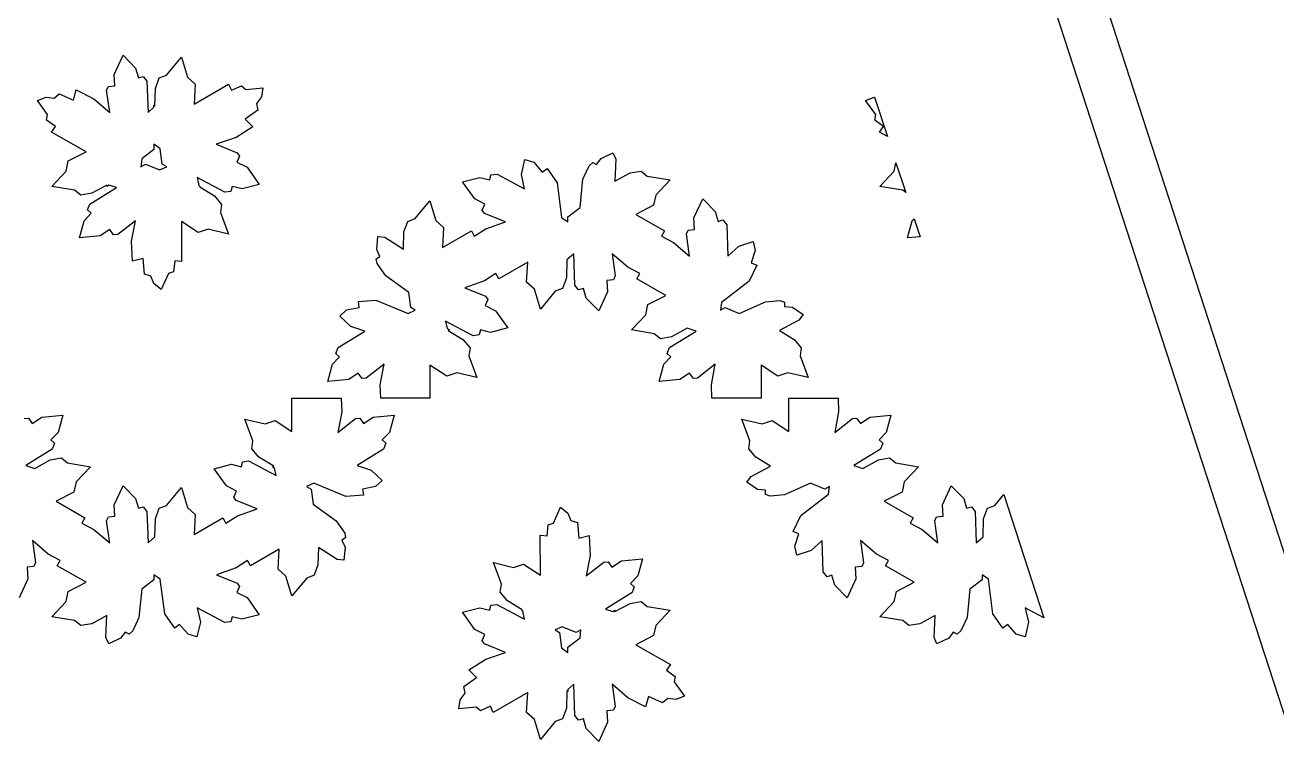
# Model space of a CAD drawing. Header units: metres. Extents: x 20 to 1108, y 20 to 251.
# Drawn here: x 231 to 306.6, y 76.7 to 120.9 of the extents above; entities that cross this region are included whole.
import ezdxf

# ---------------------------------------------------------------- set-up
doc = ezdxf.new("R2010")
doc.units = ezdxf.units.M

msp = doc.modelspace()

# ---------------------------------------------------------------- linework, layer by layer
for p, q in [((326.309, 20), (251.309, 250.826)), ((254.463, 250.826), (329.463, 20.0001)), ((236.419, 117.902), (236.947, 119.057)), ((236.947, 119.057), (237.701, 118.289)), ((239.579, 117.868), (240.475, 118.941)), ((240.475, 118.941), (240.832, 117.738)), ((237.701, 118.289), (237.874, 117.694)), ((235.957, 116.946), (236.066, 117.17)), ((236.066, 117.17), (236.46, 117.208)), ((236.46, 117.208), (236.419, 117.902)), ((237.874, 117.694), (238.165, 117.78)), ((238.165, 117.78), (238.393, 117.489)), ((238.393, 117.489), (238.461, 115.601)), ((238.902, 117.058), (239.133, 117.692)), ((239.133, 117.692), (239.579, 117.868)), ((240.832, 117.738), (241.304, 117.316)), ((241.238, 116.108), (243.323, 117.319)), ((241.304, 117.316), (241.238, 116.108)), ((243.323, 117.319), (243.493, 116.943)), ((243.493, 116.943), (244.091, 117.216)), ((244.091, 117.216), (244.351, 116.997)), ((231.779, 116.322), (232.303, 116.537)), ((232.303, 116.537), (232.786, 116.471)), ((232.786, 116.471), (233.094, 116.74)), ((233.094, 116.74), (233.948, 116.351)), ((233.948, 116.351), (234.119, 116.98)), ((234.119, 116.98), (235.189, 116.424)), ((235.189, 116.424), (236.143, 115.6)), ((236.143, 115.6), (235.957, 116.946)), ((238.876, 116.016), (238.902, 117.058)), ((244.351, 116.997), (245.389, 117.102)), ((245.313, 116.542), (245.014, 116.155)), ((245.389, 117.102), (245.313, 116.542)), ((281.779, 116.322), (282.303, 116.537)), ((282.303, 116.537), (282.325, 116.534)), ((282.325, 116.534), (283.099, 114.153)), ((232.39, 115.475), (231.779, 116.322)), ((238.461, 115.601), (238.81, 115.92)), ((238.81, 115.92), (238.81, 116.055)), ((238.81, 116.055), (238.876, 116.016)), ((245.093, 115.755), (244.328, 115.21)), ((245.014, 116.155), (245.093, 115.755)), ((282.39, 115.475), (281.779, 116.322)), ((232.33, 115.144), (232.39, 115.475)), ((232.864, 114.76), (232.33, 115.144)), ((244.328, 115.21), (244.788, 114.746)), ((282.33, 115.144), (282.39, 115.475)), ((282.864, 114.76), (282.33, 115.144)), ((232.624, 114.426), (232.864, 114.76)), ((234.714, 113.225), (232.624, 114.426)), ((244.788, 114.746), (243.768, 114.096)), ((282.624, 114.426), (282.864, 114.76)), ((283.099, 114.153), (282.624, 114.426)), ((238.81, 113.685), (238.809, 113.365)), ((239.194, 113.407), (238.81, 113.685)), ((239.314, 112.493), (239.194, 113.407)), ((243.768, 114.096), (242.579, 113.686)), ((242.579, 113.686), (243.837, 113.175)), ((233.509, 112.059), (233.635, 112.677)), ((233.635, 112.677), (234.714, 113.225)), ((238.074, 112.804), (238.027, 112.333)), ((238.809, 113.365), (238.074, 112.804)), ((243.979, 112.967), (243.818, 112.604)), ((243.837, 113.175), (243.979, 112.967)), ((261.003, 111.871), (261.208, 112.758)), ((261.208, 112.758), (261.741, 112.598)), ((265.542, 112.456), (265.815, 112.836)), ((265.815, 112.836), (266.528, 113.173)), ((266.528, 113.173), (266.7, 112.784)), ((266.7, 112.784), (266.643, 111.456)), ((232.642, 111.146), (233.509, 112.059)), ((238.027, 112.333), (238.306, 112.492)), ((238.306, 112.492), (239.155, 112.139)), ((239.155, 112.139), (239.589, 112.333)), ((239.589, 112.333), (239.314, 112.493)), ((243.818, 112.604), (244.436, 112.297)), ((244.436, 112.297), (245.171, 111.261)), ((259.158, 111.837), (259.527, 111.891)), ((259.527, 111.891), (261.195, 111.004)), ((261.195, 111.004), (261.003, 111.871)), ((261.741, 112.598), (262.258, 112.01)), ((262.258, 112.01), (262.548, 112.233)), ((262.548, 112.233), (263.151, 111.356)), ((264.716, 111.584), (265.084, 112.395)), ((265.084, 112.395), (265.31, 112.577)), ((265.31, 112.577), (265.542, 112.456)), ((266.643, 111.456), (267.556, 111.953)), ((267.556, 111.953), (268.222, 112.07)), ((268.222, 112.07), (268.599, 111.771)), ((282.642, 111.146), (283.509, 112.059)), ((283.509, 112.059), (283.613, 112.57)), ((283.613, 112.57), (284.199, 110.767)), ((234.019, 110.911), (232.642, 111.146)), ((235.975, 111.223), (235.062, 110.728)), ((235.971, 111.129), (235.975, 111.223)), ((236.097, 111.213), (235.971, 111.129)), ((236.543, 111.073), (236.097, 111.213)), ((243.094, 110.789), (241.423, 111.677)), ((241.423, 111.677), (241.528, 111.2)), ((241.528, 111.2), (241.604, 111.123)), ((241.604, 111.123), (241.576, 111.108)), ((243.529, 111.139), (243.459, 110.843)), ((244.129, 110.989), (243.529, 111.139)), ((245.171, 111.261), (244.129, 110.989)), ((257.446, 111.419), (258.489, 111.69)), ((258.182, 110.383), (257.446, 111.419)), ((258.489, 111.69), (259.088, 111.542)), ((259.088, 111.542), (259.158, 111.837)), ((263.151, 111.356), (263.424, 109.273)), ((264.543, 109.877), (264.716, 111.584)), ((268.599, 111.771), (269.976, 111.534)), ((269.976, 111.534), (269.109, 110.621)), ((284.019, 110.911), (282.642, 111.146)), ((234.395, 110.609), (234.019, 110.911)), ((235.062, 110.728), (234.395, 110.609)), ((234.941, 110.072), (236.543, 111.073)), ((241.576, 111.108), (242.463, 110.567)), ((242.463, 110.567), (242.896, 110.049)), ((243.459, 110.843), (243.094, 110.789)), ((258.8, 110.076), (258.182, 110.383)), ((269.109, 110.621), (268.981, 110.004)), ((271.418, 109.241), (271.947, 110.394)), ((271.947, 110.394), (272.701, 109.629)), ((284.199, 110.767), (284.019, 110.911)), ((234.803, 109.726), (234.941, 110.072)), ((235.024, 109.519), (234.803, 109.726)), ((242.896, 110.049), (242.826, 109.569)), ((254.578, 109.208), (255.474, 110.281)), ((255.474, 110.281), (255.832, 109.079)), ((258.638, 109.714), (258.8, 110.076)), ((258.78, 109.506), (258.638, 109.714)), ((263.809, 109.315), (264.543, 109.877)), ((268.981, 110.004), (267.902, 109.456)), ((272.701, 109.629), (272.874, 109.034)), ((234.308, 108.035), (234.593, 109.069)), ((234.593, 109.069), (235.024, 109.519)), ((237.704, 109.065), (236.633, 108.231)), ((237.466, 107.83), (237.704, 109.065)), ((241.486, 108.357), (240.474, 109.017)), ((240.474, 109.017), (240.48, 106.605)), ((242.826, 109.569), (243.31, 108.26)), ((253.902, 108.397), (254.132, 109.032)), ((254.132, 109.032), (254.578, 109.208)), ((255.832, 109.079), (256.303, 108.656)), ((260.036, 108.995), (258.78, 109.506)), ((258.85, 108.585), (260.036, 108.995)), ((263.424, 109.273), (263.809, 108.995)), ((263.809, 108.995), (263.809, 109.315)), ((267.902, 109.456), (269.645, 108.455)), ((271.459, 108.549), (271.418, 109.241)), ((272.874, 109.034), (273.165, 109.12)), ((273.165, 109.12), (273.394, 108.828)), ((284.308, 108.035), (284.593, 109.069)), ((284.593, 109.069), (284.711, 109.192)), ((284.711, 109.192), (285.064, 108.106)), ((235.571, 108.154), (234.308, 108.035)), ((236.15, 108.536), (235.571, 108.154)), ((236.38, 108.214), (236.15, 108.536)), ((236.633, 108.231), (236.38, 108.214)), ((242.091, 108.554), (241.486, 108.357)), ((243.31, 108.26), (242.091, 108.554)), ((252.267, 107.33), (252.332, 108.115)), ((252.332, 108.115), (252.751, 108.071)), ((253.875, 107.357), (253.902, 108.397)), ((256.303, 108.656), (256.237, 107.448)), ((256.237, 107.448), (257.976, 108.457)), ((257.976, 108.457), (258.156, 108.144)), ((258.156, 108.144), (258.85, 108.585)), ((269.645, 108.455), (269.463, 108.141)), ((269.463, 108.141), (270.19, 107.764)), ((270.957, 108.286), (271.068, 108.51)), ((271.142, 106.939), (270.957, 108.286)), ((271.068, 108.51), (271.459, 108.549)), ((273.394, 108.828), (273.461, 106.941)), ((285.064, 108.106), (284.308, 108.035)), ((237.52, 106.624), (237.466, 107.83)), ((252.751, 108.071), (253.875, 107.357)), ((270.19, 107.764), (271.142, 106.939)), ((273.461, 106.941), (274.117, 107.542)), ((274.117, 107.542), (274.985, 107.808)), ((274.985, 107.808), (275.114, 107.265)), ((238.152, 106.79), (237.52, 106.624)), ((238.238, 105.855), (238.152, 106.79)), ((240.07, 106.648), (240.003, 105.992)), ((240.48, 106.605), (240.07, 106.648)), ((252.238, 106.762), (252.459, 106.904)), ((252.281, 106.481), (252.238, 106.762)), ((252.459, 106.904), (252.267, 107.33)), ((263.744, 106.701), (263.718, 105.623)), ((264.156, 107.079), (263.744, 106.701)), ((264.225, 105.191), (264.156, 107.079)), ((267.427, 106.259), (266.477, 107.082)), ((266.477, 107.082), (266.661, 105.736)), ((275.114, 107.265), (274.863, 106.521)), ((238.627, 105.724), (238.238, 105.855)), ((239.686, 105.88), (239.257, 104.926)), ((240.003, 105.992), (239.686, 105.88)), ((252.803, 105.751), (252.281, 106.481)), ((259.46, 105.878), (258.77, 105.436)), ((259.641, 105.564), (259.46, 105.878)), ((261.379, 106.573), (259.641, 105.564)), ((261.314, 105.363), (261.379, 106.573)), ((268.154, 105.879), (267.427, 106.259)), ((267.974, 105.565), (268.154, 105.879)), ((275.203, 106.382), (274.747, 105.426)), ((274.863, 106.521), (275.203, 106.382)), ((238.812, 105.272), (238.627, 105.724)), ((239.257, 104.926), (238.812, 105.272)), ((254.192, 104.747), (252.803, 105.751)), ((258.77, 105.436), (257.578, 105.025)), ((261.784, 104.94), (261.314, 105.363)), ((263.718, 105.623), (263.485, 104.988)), ((264.451, 104.899), (264.225, 105.191)), ((266.552, 105.511), (266.157, 105.472)), ((266.157, 105.472), (266.199, 104.779)), ((266.661, 105.736), (266.552, 105.511)), ((269.716, 104.565), (267.974, 105.565)), ((274.747, 105.426), (273.074, 104.143)), ((254.313, 103.833), (254.192, 104.747)), ((257.578, 105.025), (258.837, 104.515)), ((258.837, 104.515), (258.979, 104.307)), ((262.143, 103.738), (261.784, 104.94)), ((263.038, 104.812), (262.143, 103.738)), ((263.485, 104.988), (263.038, 104.812)), ((264.743, 104.985), (264.451, 104.899)), ((264.916, 104.391), (264.743, 104.985)), ((265.67, 103.626), (264.916, 104.391)), ((266.199, 104.779), (265.67, 103.626)), ((268.637, 104.017), (269.716, 104.565)), ((250.03, 103.301), (250.437, 103.682)), ((250.437, 103.682), (251.203, 103.836)), ((251.155, 104.199), (252.217, 104.282)), ((251.203, 103.836), (251.155, 104.199)), ((252.217, 104.282), (254.154, 103.479)), ((254.154, 103.479), (254.588, 103.672)), ((254.588, 103.672), (254.313, 103.833)), ((258.979, 104.307), (258.817, 103.944)), ((258.817, 103.944), (259.435, 103.637)), ((259.435, 103.637), (260.17, 102.601)), ((268.508, 103.399), (268.637, 104.017)), ((273.074, 104.143), (273.028, 103.671)), ((273.028, 103.671), (273.305, 103.832)), ((273.305, 103.832), (274.155, 103.479)), ((274.155, 103.479), (275.731, 104.182)), ((275.731, 104.182), (276.609, 104.265)), ((276.609, 104.265), (276.879, 104.163)), ((276.879, 104.163), (276.892, 103.901)), ((276.892, 103.901), (277.36, 103.855)), ((277.36, 103.855), (278.006, 103.405)), ((250.695, 102.681), (250.03, 103.301)), ((258.091, 102.129), (256.423, 103.017)), ((256.423, 103.017), (256.524, 102.558)), ((267.642, 102.486), (268.508, 103.399)), ((277.755, 103.062), (276.575, 102.448)), ((278.006, 103.405), (277.755, 103.062)), ((249.941, 101.412), (251.542, 102.412)), ((251.542, 102.412), (250.695, 102.681)), ((256.524, 102.558), (256.655, 102.491)), ((256.655, 102.491), (256.574, 102.448)), ((256.574, 102.448), (257.463, 101.907)), ((258.458, 102.183), (258.091, 102.129)), ((258.529, 102.478), (258.458, 102.183)), ((259.127, 102.33), (258.529, 102.478)), ((260.17, 102.601), (259.127, 102.33)), ((269.02, 102.25), (267.642, 102.486)), ((269.397, 101.949), (269.02, 102.25)), ((270.063, 102.067), (269.397, 101.949)), ((269.941, 101.412), (271.543, 102.411)), ((271.006, 102.581), (270.063, 102.067)), ((271.543, 102.411), (271.006, 102.581)), ((276.575, 102.448), (277.463, 101.907)), ((249.804, 101.065), (249.941, 101.412)), ((257.463, 101.907), (257.896, 101.389)), ((257.896, 101.389), (257.825, 100.909)), ((269.803, 101.065), (269.941, 101.412)), ((277.463, 101.907), (277.896, 101.389)), ((277.896, 101.389), (277.826, 100.909)), ((249.593, 100.409), (250.024, 100.858)), ((250.024, 100.858), (249.804, 101.065)), ((257.825, 100.909), (258.31, 99.6006)), ((269.593, 100.409), (270.024, 100.858)), ((270.024, 100.858), (269.803, 101.065)), ((277.826, 100.909), (278.31, 99.6006)), ((249.308, 99.375), (249.593, 100.409)), ((251.151, 99.875), (250.571, 99.4941)), ((251.38, 99.5527), (251.151, 99.875)), ((252.703, 100.405), (251.632, 99.5713)), ((252.465, 99.1699), (252.703, 100.405)), ((256.487, 99.6973), (255.473, 100.356)), ((255.473, 100.356), (255.478, 98.3496)), ((257.091, 99.8926), (256.487, 99.6973)), ((258.31, 99.6006), (257.091, 99.8926)), ((269.307, 99.375), (269.593, 100.409)), ((271.15, 99.876), (270.572, 99.4941)), ((271.381, 99.5527), (271.15, 99.876)), ((272.704, 100.406), (271.633, 99.5713)), ((272.466, 99.1699), (272.704, 100.406)), ((276.487, 99.6973), (275.474, 100.356)), ((275.474, 100.356), (275.479, 98.3496)), ((277.092, 99.8926), (276.487, 99.6973)), ((278.31, 99.6006), (277.092, 99.8926)), ((250.571, 99.4941), (249.308, 99.375)), ((251.632, 99.5713), (251.38, 99.5527)), ((252.502, 98.3496), (252.465, 99.1699)), ((270.572, 99.4941), (269.307, 99.375)), ((271.633, 99.5713), (271.381, 99.5527)), ((272.502, 98.3496), (272.466, 99.1699)), ((247.145, 96.3428), (247.14, 98.3506)), ((247.14, 98.3506), (250.115, 98.3506)), ((250.115, 98.3506), (250.153, 97.5293)), ((255.478, 98.3496), (252.502, 98.3496)), ((275.479, 98.3496), (272.502, 98.3496)), ((277.144, 96.3428), (277.139, 98.3506)), ((277.139, 98.3506), (280.115, 98.3506)), ((280.115, 98.3506), (280.152, 97.5293)), ((250.153, 97.5293), (249.914, 96.2939)), ((280.152, 97.5293), (279.913, 96.293)), ((230.985, 97.1279), (231.237, 97.1465)), ((231.237, 97.1465), (231.468, 96.8232)), ((231.468, 96.8232), (232.045, 97.2061)), ((232.045, 97.2061), (233.311, 97.3242)), ((233.311, 97.3242), (233.025, 96.29)), ((244.792, 95.79), (244.308, 97.0986)), ((244.308, 97.0986), (245.527, 96.8066)), ((245.527, 96.8066), (246.131, 97.002)), ((246.131, 97.002), (247.145, 96.3428)), ((249.914, 96.2939), (250.986, 97.1279)), ((250.986, 97.1279), (251.238, 97.1465)), ((251.238, 97.1465), (251.467, 96.8242)), ((251.467, 96.8242), (252.046, 97.2061)), ((252.046, 97.2061), (253.31, 97.3242)), ((253.31, 97.3242), (253.025, 96.29)), ((274.791, 95.79), (274.308, 97.0986)), ((274.308, 97.0986), (275.526, 96.8066)), ((275.526, 96.8066), (276.131, 97.002)), ((276.131, 97.002), (277.144, 96.3428)), ((279.913, 96.293), (280.985, 97.1279)), ((280.985, 97.1279), (281.237, 97.1465)), ((281.237, 97.1465), (281.468, 96.8232)), ((281.468, 96.8232), (282.045, 97.2061)), ((282.045, 97.2061), (283.311, 97.3242)), ((283.311, 97.3242), (283.025, 96.29)), ((233.025, 96.29), (232.594, 95.8408)), ((253.025, 96.29), (252.594, 95.8408)), ((283.025, 96.29), (282.594, 95.8408)), ((232.677, 95.2881), (231.074, 94.2881)), ((232.594, 95.8408), (232.815, 95.6338)), ((232.815, 95.6338), (232.677, 95.2881)), ((244.722, 95.3105), (244.792, 95.79)), ((245.154, 94.792), (244.722, 95.3105)), ((252.677, 95.2881), (251.075, 94.2871)), ((252.594, 95.8408), (252.814, 95.6338)), ((252.814, 95.6338), (252.677, 95.2881)), ((274.722, 95.3105), (274.791, 95.79)), ((275.154, 94.792), (274.722, 95.3105)), ((282.677, 95.2881), (281.074, 94.2881)), ((282.594, 95.8408), (282.815, 95.6338)), ((282.815, 95.6338), (282.677, 95.2881)), ((231.612, 94.1182), (232.555, 94.6318)), ((232.555, 94.6318), (233.221, 94.75)), ((233.221, 94.75), (233.598, 94.4492)), ((244.089, 94.2217), (244.159, 94.5176)), ((244.159, 94.5176), (244.527, 94.5703)), ((244.527, 94.5703), (246.195, 93.6836)), ((246.043, 94.251), (245.154, 94.792)), ((276.042, 94.252), (275.154, 94.792)), ((281.612, 94.1182), (282.555, 94.6318)), ((282.555, 94.6318), (283.221, 94.75)), ((283.221, 94.75), (283.598, 94.4492)), ((231.074, 94.2881), (231.612, 94.1182)), ((233.598, 94.4492), (234.976, 94.2129)), ((234.976, 94.2129), (234.11, 93.2998)), ((242.447, 94.0986), (243.49, 94.3701)), ((243.183, 93.0625), (242.447, 94.0986)), ((243.49, 94.3701), (244.089, 94.2217)), ((245.962, 94.208), (246.043, 94.251)), ((246.094, 94.1416), (245.962, 94.208)), ((246.195, 93.6836), (246.094, 94.1416)), ((251.075, 94.2871), (251.923, 94.0186)), ((251.923, 94.0186), (252.587, 93.3984)), ((274.863, 93.6377), (276.042, 94.252)), ((281.074, 94.2881), (281.612, 94.1182)), ((283.598, 94.4492), (284.976, 94.2129)), ((284.976, 94.2129), (284.11, 93.2998)), ((234.11, 93.2998), (233.981, 92.6826)), ((236.418, 91.9199), (236.947, 93.0732)), ((236.947, 93.0732), (237.701, 92.3086)), ((243.801, 92.7549), (243.183, 93.0625)), ((248.463, 93.2207), (248.029, 93.0273)), ((248.029, 93.0273), (248.305, 92.8672)), ((250.401, 92.417), (248.463, 93.2207)), ((252.181, 93.0176), (251.414, 92.8633)), ((252.587, 93.3984), (252.181, 93.0176)), ((274.612, 93.2939), (274.863, 93.6377)), ((275.258, 92.8438), (274.612, 93.2939)), ((278.462, 93.2207), (276.887, 92.5186)), ((279.313, 92.8672), (278.462, 93.2207)), ((279.59, 93.0283), (279.313, 92.8672)), ((279.543, 92.5566), (279.59, 93.0283)), ((284.11, 93.2998), (283.981, 92.6826)), ((286.418, 91.9199), (286.947, 93.0732)), ((286.947, 93.0732), (287.701, 92.3086)), ((233.981, 92.6826), (232.902, 92.1348)), ((237.701, 92.3086), (237.874, 91.7139)), ((239.579, 91.8867), (240.475, 92.9609)), ((240.475, 92.9609), (240.833, 91.7588)), ((243.639, 92.3926), (243.801, 92.7549)), ((243.78, 92.1846), (243.639, 92.3926)), ((248.305, 92.8672), (248.426, 91.9521)), ((251.462, 92.5), (250.401, 92.417)), ((251.414, 92.8633), (251.462, 92.5)), ((275.726, 92.7979), (275.258, 92.8438)), ((275.738, 92.5361), (275.726, 92.7979)), ((276.009, 92.4346), (275.738, 92.5361)), ((276.887, 92.5186), (276.009, 92.4346)), ((277.87, 91.2734), (279.543, 92.5566)), ((283.981, 92.6826), (282.902, 92.1348)), ((287.701, 92.3086), (287.874, 91.7139)), ((289.579, 91.8867), (290.122, 92.5381)), ((290.122, 92.5381), (292.538, 85.1025)), ((232.902, 92.1348), (234.644, 91.1338)), ((236.46, 91.2275), (236.418, 91.9199)), ((237.874, 91.7139), (238.166, 91.7998)), ((238.166, 91.7998), (238.393, 91.5078)), ((238.393, 91.5078), (238.461, 89.6201)), ((238.9, 91.0762), (239.133, 91.7109)), ((239.133, 91.7109), (239.579, 91.8867)), ((240.833, 91.7588), (241.304, 91.3359)), ((245.039, 91.6738), (243.78, 92.1846)), ((243.848, 91.2637), (245.039, 91.6738)), ((248.426, 91.9521), (249.815, 90.9492)), ((262.932, 90.8203), (263.361, 91.7734)), ((263.361, 91.7734), (263.806, 91.4268)), ((282.902, 92.1348), (284.644, 91.1338)), ((286.46, 91.2275), (286.418, 91.9199)), ((287.874, 91.7139), (288.166, 91.7998)), ((288.166, 91.7998), (288.393, 91.5078)), ((288.393, 91.5078), (288.461, 89.6201)), ((288.9, 91.0762), (289.133, 91.7109)), ((289.133, 91.7109), (289.579, 91.8867)), ((234.644, 91.1338), (234.464, 90.8203)), ((234.464, 90.8203), (235.191, 90.4404)), ((235.956, 90.9629), (236.066, 91.1895)), ((236.141, 89.6172), (235.956, 90.9629)), ((236.066, 91.1895), (236.46, 91.2275)), ((238.873, 89.998), (238.9, 91.0762)), ((241.304, 91.3359), (241.238, 90.126)), ((241.238, 90.126), (242.977, 91.1348)), ((242.977, 91.1348), (243.157, 90.8213)), ((243.157, 90.8213), (243.848, 91.2637)), ((249.815, 90.9492), (250.336, 90.2178)), ((262.548, 90.0508), (262.614, 90.707)), ((262.614, 90.707), (262.932, 90.8203)), ((263.806, 91.4268), (263.99, 90.9756)), ((263.99, 90.9756), (264.379, 90.8447)), ((264.379, 90.8447), (264.466, 89.9092)), ((277.414, 90.3174), (277.87, 91.2734)), ((284.644, 91.1338), (284.464, 90.8203)), ((284.464, 90.8203), (285.191, 90.4404)), ((285.956, 90.9629), (286.066, 91.1895)), ((286.141, 89.6172), (285.956, 90.9629)), ((286.066, 91.1895), (286.46, 91.2275)), ((288.873, 89.998), (288.9, 91.0762)), ((235.191, 90.4404), (236.141, 89.6172)), ((238.461, 89.6201), (238.873, 89.998)), ((250.336, 90.2178), (250.38, 89.9375)), ((262.144, 87.6826), (262.138, 90.0947)), ((262.138, 90.0947), (262.548, 90.0508)), ((264.466, 89.9092), (265.098, 90.0752)), ((265.098, 90.0752), (265.152, 88.8691)), ((277.754, 90.1777), (277.414, 90.3174)), ((277.503, 89.4346), (277.754, 90.1777)), ((285.191, 90.4404), (286.141, 89.6172)), ((288.461, 89.6201), (288.873, 89.998)), ((232.428, 88.9355), (231.476, 89.7598)), ((231.476, 89.7598), (231.66, 88.4131)), ((246.381, 89.251), (244.642, 88.2422)), ((246.315, 88.043), (246.381, 89.251)), ((248.742, 89.3418), (248.716, 88.3018)), ((249.866, 88.6279), (248.742, 89.3418)), ((250.38, 89.9375), (250.158, 89.7949)), ((250.158, 89.7949), (250.351, 89.3691)), ((250.351, 89.3691), (250.285, 88.584)), ((277.633, 88.8916), (277.503, 89.4346)), ((279.156, 89.7578), (278.5, 89.1572)), ((279.224, 87.8711), (279.156, 89.7578)), ((282.428, 88.9355), (281.476, 89.7598)), ((281.476, 89.7598), (281.66, 88.4131)), ((233.154, 88.5586), (232.428, 88.9355)), ((232.973, 88.2441), (233.154, 88.5586)), ((244.461, 88.5566), (243.768, 88.1143)), ((244.642, 88.2422), (244.461, 88.5566)), ((250.285, 88.584), (249.866, 88.6279)), ((259.791, 87.1299), (259.308, 88.4395)), ((259.308, 88.4395), (260.527, 88.1455)), ((265.152, 88.8691), (264.913, 87.6338)), ((264.913, 87.6338), (265.985, 88.4678)), ((265.985, 88.4678), (266.238, 88.4854)), ((266.238, 88.4854), (266.468, 88.1631)), ((266.468, 88.1631), (267.046, 88.5449)), ((267.046, 88.5449), (268.31, 88.665)), ((268.31, 88.665), (268.025, 87.6299)), ((278.5, 89.1572), (277.633, 88.8916)), ((283.154, 88.5586), (282.428, 88.9355)), ((282.973, 88.2441), (283.154, 88.5586)), ((231.55, 88.1895), (231.158, 88.1504)), ((231.158, 88.1504), (231.199, 87.458)), ((231.66, 88.4131), (231.55, 88.1895)), ((234.716, 87.2432), (232.973, 88.2441)), ((239.194, 87.4268), (238.809, 87.7041)), ((238.809, 87.7041), (238.809, 87.3848)), ((243.768, 88.1143), (242.581, 87.7041)), ((242.581, 87.7041), (243.837, 87.1934)), ((246.785, 87.6201), (246.315, 88.043)), ((248.716, 88.3018), (248.486, 87.667)), ((260.527, 88.1455), (261.132, 88.3418)), ((261.132, 88.3418), (262.144, 87.6826)), ((279.452, 87.5791), (279.224, 87.8711)), ((281.55, 88.1895), (281.158, 88.1504)), ((281.158, 88.1504), (281.199, 87.458)), ((281.66, 88.4131), (281.55, 88.1895)), ((284.716, 87.2432), (282.973, 88.2441)), ((289.194, 87.4268), (288.809, 87.7041)), ((288.809, 87.7041), (288.809, 87.3848)), ((231.199, 87.458), (230.67, 86.3057)), ((233.637, 86.6953), (234.716, 87.2432)), ((238.809, 87.3848), (238.074, 86.8232)), ((239.467, 85.3428), (239.194, 87.4268)), ((243.98, 86.9854), (243.818, 86.624)), ((243.837, 87.1934), (243.98, 86.9854)), ((247.144, 86.4189), (246.785, 87.6201)), ((248.039, 87.4912), (247.144, 86.4189)), ((248.486, 87.667), (248.039, 87.4912)), ((259.722, 86.6504), (259.791, 87.1299)), ((268.025, 87.6299), (267.594, 87.1807)), ((267.594, 87.1807), (267.815, 86.9736)), ((267.815, 86.9736), (267.677, 86.6279)), ((279.743, 87.665), (279.452, 87.5791)), ((279.916, 87.0703), (279.743, 87.665)), ((280.67, 86.3057), (279.916, 87.0703)), ((281.199, 87.458), (280.67, 86.3057)), ((283.637, 86.6953), (284.716, 87.2432)), ((288.809, 87.3848), (288.074, 86.8232)), ((289.467, 85.3428), (289.194, 87.4268)), ((233.509, 86.0781), (233.637, 86.6953)), ((238.074, 86.8232), (237.902, 85.1152)), ((243.818, 86.624), (244.436, 86.3164)), ((244.436, 86.3164), (245.171, 85.2803)), ((260.154, 86.1318), (259.722, 86.6504)), ((267.677, 86.6279), (266.074, 85.627)), ((283.509, 86.0781), (283.637, 86.6953)), ((288.074, 86.8232), (287.902, 85.1152)), ((232.642, 85.165), (233.509, 86.0781)), ((243.091, 84.8086), (241.423, 85.6953)), ((241.423, 85.6953), (241.614, 84.8281)), ((257.446, 85.4385), (258.488, 85.71)), ((258.182, 84.4023), (257.446, 85.4385)), ((258.488, 85.71), (259.088, 85.5605)), ((259.088, 85.5605), (259.158, 85.8564)), ((259.158, 85.8564), (259.524, 85.9102)), ((259.524, 85.9102), (261.195, 85.0234)), ((261.041, 85.5908), (260.154, 86.1318)), ((261.014, 85.5762), (261.041, 85.5908)), ((261.09, 85.499), (261.014, 85.5762)), ((261.195, 85.0234), (261.09, 85.499)), ((266.074, 85.627), (266.521, 85.4863)), ((266.521, 85.4863), (266.647, 85.5703)), ((266.643, 85.4766), (267.556, 85.9717)), ((266.647, 85.5703), (266.643, 85.4766)), ((267.556, 85.9717), (268.223, 86.0898)), ((268.223, 86.0898), (268.599, 85.7881)), ((268.599, 85.7881), (269.976, 85.5537)), ((269.976, 85.5537), (269.109, 84.6406)), ((282.642, 85.165), (283.509, 86.0781)), ((292.538, 85.1025), (291.423, 85.6953)), ((291.423, 85.6953), (291.614, 84.8281)), ((234.019, 84.9297), (232.642, 85.165)), ((234.396, 84.6289), (234.019, 84.9297)), ((235.062, 84.7461), (234.396, 84.6289)), ((235.975, 85.2432), (235.062, 84.7461)), ((235.917, 83.915), (235.975, 85.2432)), ((237.902, 85.1152), (237.533, 84.3047)), ((240.07, 84.4658), (239.467, 85.3428)), ((240.36, 84.6895), (240.07, 84.4658)), ((240.876, 84.1025), (240.36, 84.6895)), ((241.614, 84.8281), (241.409, 83.9424)), ((243.459, 84.8623), (243.091, 84.8086)), ((243.529, 85.1572), (243.459, 84.8623)), ((244.128, 85.0098), (243.529, 85.1572)), ((245.171, 85.2803), (244.128, 85.0098)), ((284.019, 84.9297), (282.642, 85.165)), ((284.396, 84.6289), (284.019, 84.9297)), ((285.062, 84.7461), (284.396, 84.6289)), ((285.975, 85.2432), (285.062, 84.7461)), ((285.917, 83.915), (285.975, 85.2432)), ((287.902, 85.1152), (287.533, 84.3047)), ((290.07, 84.4658), (289.467, 85.3428)), ((290.36, 84.6895), (290.07, 84.4658)), ((290.876, 84.1025), (290.36, 84.6895)), ((291.614, 84.8281), (291.409, 83.9424)), ((236.09, 83.5264), (235.917, 83.915)), ((237.075, 84.2432), (236.803, 83.8623)), ((237.308, 84.1221), (237.075, 84.2432)), ((237.533, 84.3047), (237.308, 84.1221)), ((241.409, 83.9424), (240.876, 84.1025)), ((258.8, 84.0947), (258.182, 84.4023)), ((258.639, 83.7324), (258.8, 84.0947)), ((263.462, 84.5605), (263.029, 84.3662)), ((263.029, 84.3662), (263.304, 84.207)), ((263.304, 84.207), (263.424, 83.292)), ((264.312, 84.207), (263.462, 84.5605)), ((264.591, 84.3662), (264.312, 84.207)), ((264.543, 83.8955), (264.591, 84.3662)), ((268.983, 84.0225), (267.904, 83.4746)), ((269.109, 84.6406), (268.983, 84.0225)), ((286.09, 83.5264), (285.917, 83.915)), ((287.075, 84.2432), (286.803, 83.8623)), ((287.308, 84.1221), (287.075, 84.2432)), ((287.533, 84.3047), (287.308, 84.1221)), ((291.409, 83.9424), (290.876, 84.1025)), ((236.803, 83.8623), (236.09, 83.5264)), ((258.78, 83.5244), (258.639, 83.7324)), ((260.038, 83.0137), (258.78, 83.5244)), ((263.424, 83.292), (263.808, 83.0146)), ((263.808, 83.0146), (263.809, 83.334)), ((263.809, 83.334), (264.543, 83.8955)), ((267.904, 83.4746), (269.993, 82.2734)), ((286.803, 83.8623), (286.09, 83.5264)), ((257.829, 81.9531), (258.85, 82.6035)), ((258.85, 82.6035), (260.038, 83.0137)), ((258.289, 81.4893), (257.829, 81.9531)), ((269.993, 82.2734), (269.753, 81.9395)), ((269.753, 81.9395), (270.287, 81.5557)), ((257.525, 80.9443), (258.289, 81.4893)), ((257.604, 80.5439), (257.525, 80.9443)), ((264.156, 81.0986), (263.808, 80.7793)), ((264.225, 79.21), (264.156, 81.0986)), ((267.429, 80.2754), (266.475, 81.0996)), ((266.475, 81.0996), (266.66, 79.7529)), ((270.287, 81.5557), (270.228, 81.2256)), ((270.228, 81.2256), (270.838, 80.377)), ((257.229, 79.5977), (257.305, 80.1572)), ((257.305, 80.1572), (257.604, 80.5439)), ((261.379, 80.5908), (259.294, 79.3799)), ((261.314, 79.3838), (261.379, 80.5908)), ((263.741, 80.6836), (263.716, 79.6416)), ((263.808, 80.6445), (263.741, 80.6836)), ((263.808, 80.7793), (263.808, 80.6445)), ((268.498, 79.7188), (267.429, 80.2754)), ((268.669, 80.3496), (268.498, 79.7188)), ((269.524, 79.959), (268.669, 80.3496)), ((269.831, 80.2285), (269.524, 79.959)), ((270.315, 80.1621), (269.831, 80.2285)), ((270.838, 80.377), (270.315, 80.1621)), ((258.267, 79.7021), (257.229, 79.5977)), ((258.527, 79.4834), (258.267, 79.7021)), ((259.124, 79.7568), (258.527, 79.4834)), ((259.294, 79.3799), (259.124, 79.7568)), ((261.785, 78.9619), (261.314, 79.3838)), ((263.716, 79.6416), (263.485, 79.0068)), ((266.552, 79.5303), (266.157, 79.4912)), ((266.157, 79.4912), (266.198, 78.7979)), ((266.66, 79.7529), (266.552, 79.5303)), ((262.143, 77.7578), (261.785, 78.9619)), ((263.038, 78.8311), (262.143, 77.7578)), ((263.485, 79.0068), (263.038, 78.8311)), ((264.452, 78.9189), (264.225, 79.21)), ((264.743, 79.0049), (264.452, 78.9189)), ((264.916, 78.4102), (264.743, 79.0049)), ((266.198, 78.7979), (265.67, 77.6426)), ((265.67, 77.6426), (264.916, 78.4102))]:
    msp.add_line(p, q)

doc.saveas('drawing.dxf')
